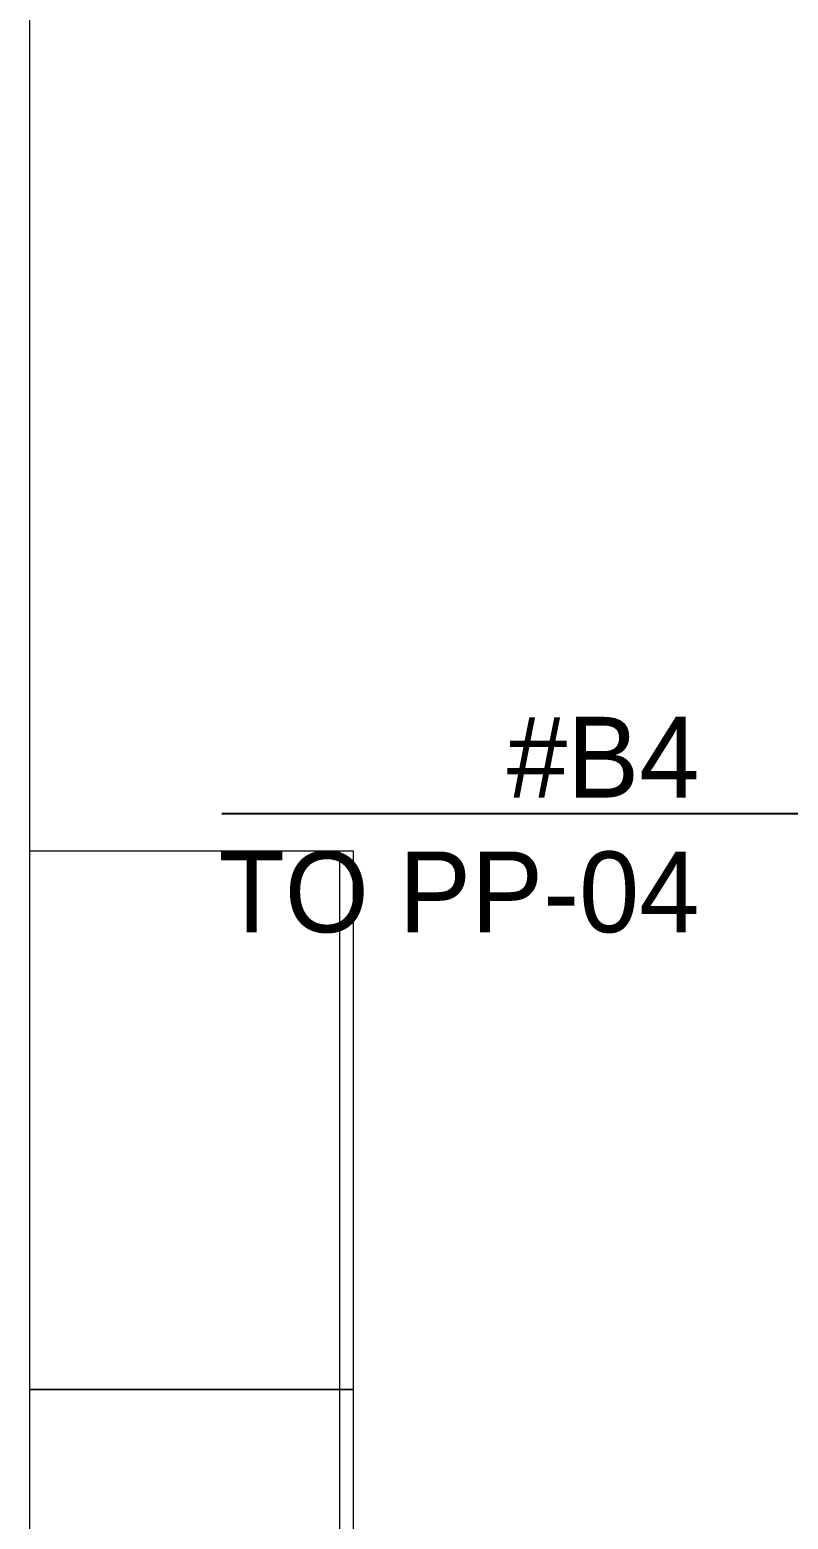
# Model space of a CAD drawing. Header units: metres. Extents: x 75097 to 220695, y -1557923 to -1361206.
# Drawn here: x 142638 to 144045, y -1467613 to -1464849 of the extents above; entities that cross this region are included whole.
import ezdxf
from ezdxf import colors
from ezdxf.entities.mleader import LeaderData, LeaderLine
from ezdxf.math import Vec2, Vec3

# ---------------------------------------------------------------- set-up
doc = ezdxf.new("R2010")
doc.units = ezdxf.units.M
doc.layers.get('0').update_dxf_attribs({"lineweight": 0})
for name, color, linetype, lineweight in [('A-100 - Copy$0$Medical Equipment and Furniture', 8, 'Continuous', 0), ('A-100 - Copy$0$Medical Equipment and Furniture1', 8, 'Continuous', 5), ('A-100 - Copy$0$Walls', 8, 'Continuous', 0)]:
    doc.layers.add(name, color=color, linetype=linetype, lineweight=lineweight)
doc.layers.add('E-POWR', color=7, linetype='Continuous', lineweight=9, true_color=0x4e7e3e)
doc.styles.get("Standard").update_dxf_attribs({"font": 'GOTHIC.TTF'})

# ---------------------------------------------------------------- blocks, each defined once
blk = doc.blocks.new('A-100 - Copy$0$CUPBOARD - GLASS TOP - LOCKABLE - 200x100x60')
at = {"layer": 'A-100 - Copy$0$Medical Equipment and Furniture1'}
blk.add_line((283.1819, -205.0074, 0), (284.1819, -205.0074, 0), dxfattribs=at)
at = {"layer": 'A-100 - Copy$0$Medical Equipment and Furniture1', "elevation": 0}
blk.add_lwpolyline([(284.1819, -204.4324), (283.1819, -204.4324), (283.1819, -205.0324), (284.1819, -205.0324)], close=True, dxfattribs=at)
blk = doc.blocks.new('A-100 - Copy')
at = {"layer": 'A-100 - Copy$0$Walls'}
blk.add_line((142638.3, -1470957.7), (142638.3, -1464052.7), dxfattribs=at)
at = {"layer": 'A-100 - Copy$0$Medical Equipment and Furniture', "xscale": -1000.000000000003, "yscale": 1000.000000000003, "zscale": 1000, "rotation": 90}
for p in [(-61794.2, -1183190.8, 0), (-61794.2, -1184190.8, 0)]:
    blk.add_blockref('A-100 - Copy$0$CUPBOARD - GLASS TOP - LOCKABLE - 200x100x60', p, dxfattribs=at)

msp = doc.modelspace()

# ---------------------------------------------------------------- leaders
at = {"layer": 'E-POWR'}
ml = msp.add_multileader_mtext('Standard', dxfattribs=at)
ml.set_content('#B4\\PTO PP-04', color=256)
ml.set_leader_properties()
ml.build(insert=Vec2(0, 0))
ml.multileader.update_dxf_attribs({"text_right_attachment_type": 6, "dogleg_length": 200, "arrow_head_size": 200})
ctx = ml.context
ctx.base_point, ctx.char_height, ctx.arrow_head_size, ctx.landing_gap_size, ctx.plane_origin = Vec3(143013.2, -1466200.9), 150, 200, 0.09, Vec3(142881.2, -1466009.6)
ctx.right_attachment, ctx.text_align_type = 6, 2
notes = []
notes.append((ctx, [(1, (1, 1, 0), (144080.7, -1466304.1), (-1, 0), 200, [(0, [(145063.3, -1465167.3)], 0, [])])]))
ctx.mtext.insert, ctx.mtext.alignment, ctx.mtext.flow_direction = Vec3(143880.6, -1466124.1), 3, 5
for ctx, leaders in notes:
    for number, flags, end, landing, length, lines in leaders:
        leader = LeaderData()
        leader.index, (leader.has_last_leader_line, leader.has_dogleg_vector, leader.attachment_direction) = number, flags
        leader.last_leader_point, leader.dogleg_vector, leader.dogleg_length = Vec3(end), Vec3(landing), length
        for number, points, colour, breaks in lines:
            line = LeaderLine()
            line.index, line.vertices, line.color, line.breaks = number, Vec3.list(points), colors.encode_raw_color(colour), breaks
            leader.lines.append(line)
        ctx.leaders.append(leader)

# ---------------------------------------------------------------- next in the draw order: block references
msp.add_blockref('A-100 - Copy', (0, 0))

doc.saveas('drawing.dxf')
